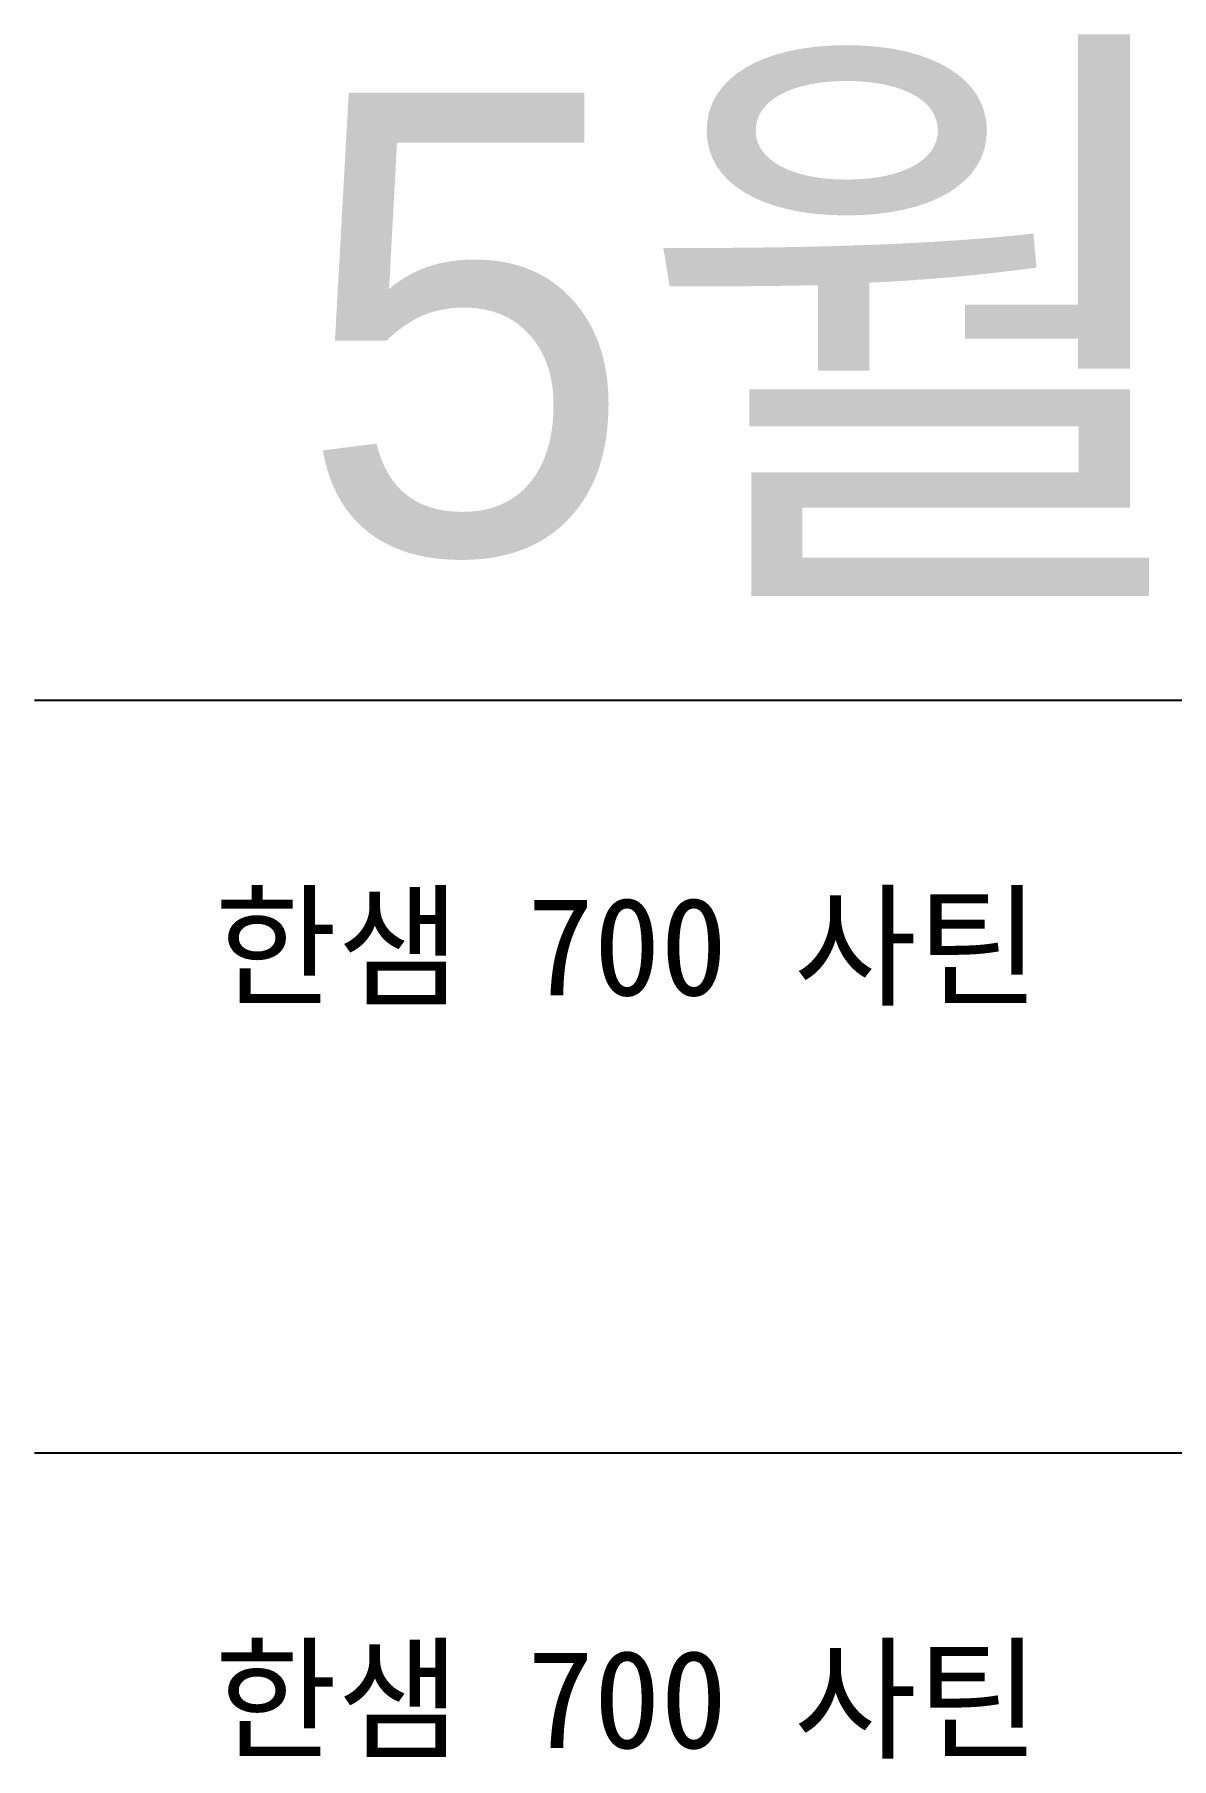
# Model space of a CAD drawing. Header units: millimetres. Extents: x -44117 to 256353, y -2095463 to 65325.
# Drawn here: x 104261 to 109819, y -922372 to -913944 of the extents above; entities that cross this region are included whole.
import ezdxf

# ---------------------------------------------------------------- set-up
doc = ezdxf.new("R2010")
doc.units = ezdxf.units.MM
doc.header["$LTSCALE"] = 10

msp = doc.modelspace()

# ---------------------------------------------------------------- linework, layer by layer
at = {"color": 1}
for p, q in [((104260.77588, -917198.31523), (196529.92274, -917198.31523)), ((104260.77588, -917198.31523), (196529.92274, -917198.31523)), ((104260.77588, -917198.31523), (196529.92274, -917198.31523)), ((104260.77588, -917198.31523), (196529.92274, -917198.31523)), ((104260.77588, -917198.31523), (196529.92274, -917198.31523)), ((104260.77588, -917198.31523), (196529.92274, -917198.31523)), ((104260.77588, -917198.31523), (196529.92274, -917198.31523)), ((104260.77588, -917198.31523), (196529.92274, -917198.31523)), ((104260.77588, -917198.31523), (196529.92274, -917198.31523)), ((104260.77588, -917198.31523), (196529.92274, -917198.31523)), ((106472.62401, -917198.31523), (198741.77087, -917198.31523)), ((106472.62401, -917198.31523), (198741.77087, -917198.31523)), ((106472.62401, -917198.31523), (198741.77087, -917198.31523)), ((106472.62401, -917198.31523), (198741.77087, -917198.31523)), ((106472.62401, -917198.31523), (198741.77087, -917198.31523)), ((106472.62401, -917198.31523), (198741.77087, -917198.31523)), ((106472.62401, -917198.31523), (198741.77087, -917198.31523)), ((106472.62401, -917198.31523), (198741.77087, -917198.31523)), ((106472.62401, -917198.31523), (198741.77087, -917198.31523)), ((106472.62401, -917198.31523), (198741.77087, -917198.31523)), ((104260.77588, -920878.01809), (196529.92274, -920878.01809)), ((104260.77588, -920878.01809), (196529.92274, -920878.01809)), ((104260.77588, -920878.01809), (196529.92274, -920878.01809)), ((104260.77588, -920878.01809), (196529.92274, -920878.01809)), ((104260.77588, -920878.01809), (196529.92274, -920878.01809)), ((104260.77588, -920878.01809), (196529.92274, -920878.01809)), ((104260.77588, -920878.01809), (196529.92274, -920878.01809)), ((104260.77588, -920878.01809), (196529.92274, -920878.01809)), ((104260.77588, -920878.01809), (196529.92274, -920878.01809)), ((104260.77588, -920878.01809), (196529.92274, -920878.01809)), ((106472.62401, -920878.01809), (198741.77087, -920878.01809)), ((106472.62401, -920878.01809), (198741.77087, -920878.01809)), ((106472.62401, -920878.01809), (198741.77087, -920878.01809)), ((106472.62401, -920878.01809), (198741.77087, -920878.01809)), ((106472.62401, -920878.01809), (198741.77087, -920878.01809)), ((106472.62401, -920878.01809), (198741.77087, -920878.01809)), ((106472.62401, -920878.01809), (198741.77087, -920878.01809)), ((106472.62401, -920878.01809), (198741.77087, -920878.01809)), ((106472.62401, -920878.01809), (198741.77087, -920878.01809)), ((106472.62401, -920878.01809), (198741.77087, -920878.01809))]:
    msp.add_line(p, q, dxfattribs=at)

# ---------------------------------------------------------------- texts
at = {"attachment_point": 1}
for s, width, gutter_width, heights, insert, char_height in [('{\\fGulim|b0|i0|c129|p50;\\C40;\\c3266552;5월}', 53188.6434497, 201.02623, [-2473.34539], (105552.76641, -914228.90633), 2251.4938053), ('{\\f굴림|b0|i0|c129|p50;한샘} 700 {\\f굴림|b0|i0|c129|p50;사틴}', 5072.1082947, 2395.6482, [-533.35869], (105140.70232, -918161.84993), 479.1296392), ('{\\f굴림|b0|i0|c129|p50;한샘} 700 {\\f굴림|b0|i0|c129|p50;사틴}', 5072.1082947, 2395.6482, [-533.35869], (105140.70232, -918161.84993), 479.1296392), ('{\\f굴림|b0|i0|c129|p50;한샘} 700 {\\f굴림|b0|i0|c129|p50;사틴}', 5072.1082947, 2395.6482, [-533.35869], (105140.70232, -918161.84993), 479.1296392), ('{\\f굴림|b0|i0|c129|p50;한샘} 700 {\\f굴림|b0|i0|c129|p50;사틴}', 5072.1082947, 2395.6482, [-533.35869], (105140.70232, -918161.84993), 479.1296392), ('{\\f굴림|b0|i0|c129|p50;한샘} 700 {\\f굴림|b0|i0|c129|p50;사틴}', 5072.1082947, 2395.6482, [-533.35869], (105140.70232, -918161.84993), 479.1296392), ('{\\f굴림|b0|i0|c129|p50;한샘} 700 {\\f굴림|b0|i0|c129|p50;사틴}', 5072.1082947, 2395.6482, [-533.35869], (105140.70232, -921841.55278), 479.1296392), ('{\\f굴림|b0|i0|c129|p50;한샘} 700 {\\f굴림|b0|i0|c129|p50;사틴}', 5072.1082947, 2395.6482, [-533.35869], (105140.70232, -921841.55278), 479.1296392), ('{\\f굴림|b0|i0|c129|p50;한샘} 700 {\\f굴림|b0|i0|c129|p50;사틴}', 5072.1082947, 2395.6482, [-533.35869], (105140.70232, -921841.55278), 479.1296392), ('{\\f굴림|b0|i0|c129|p50;한샘} 700 {\\f굴림|b0|i0|c129|p50;사틴}', 5072.1082947, 2395.6482, [-533.35869], (105140.70232, -921841.55278), 479.1296392), ('{\\f굴림|b0|i0|c129|p50;한샘} 700 {\\f굴림|b0|i0|c129|p50;사틴}', 5072.1082947, 2395.6482, [-533.35869], (105140.70232, -921841.55278), 479.1296392)]:
    msp.add_mtext_dynamic_manual_height_columns(s, width=width, gutter_width=gutter_width, heights=heights, dxfattribs=dict(at, insert=insert, char_height=char_height))

doc.saveas('drawing.dxf')
